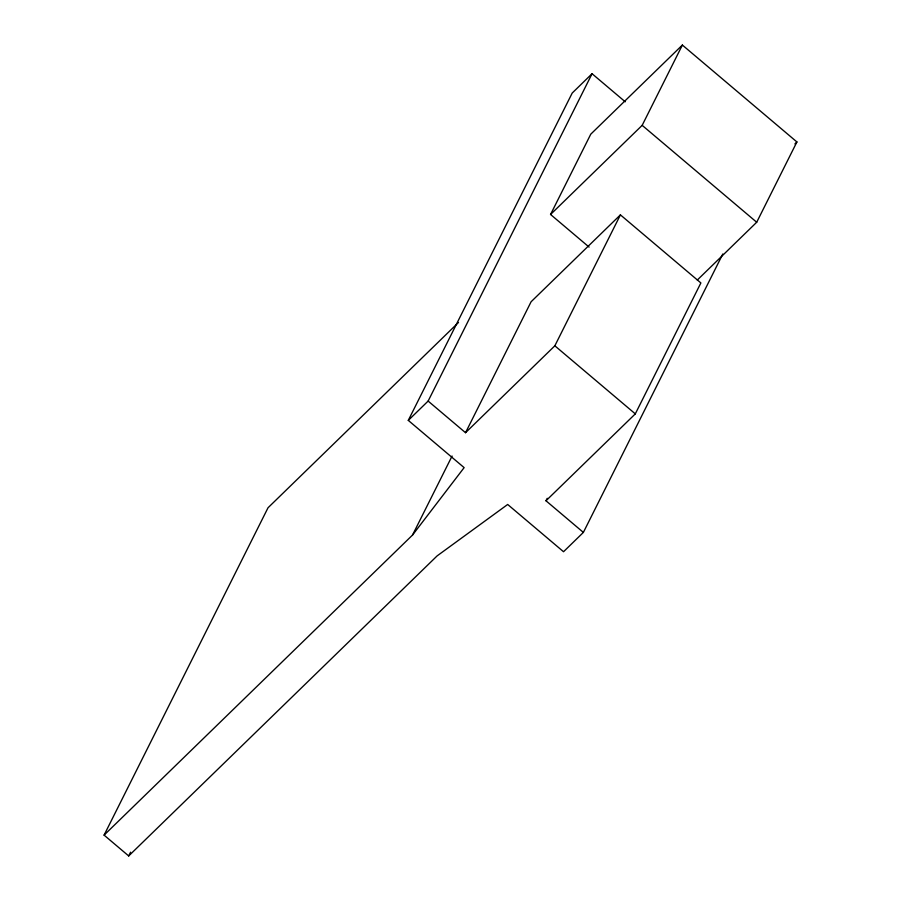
<?xml version="1.0" encoding="UTF-8"?>
<svg xmlns="http://www.w3.org/2000/svg" width="901" height="901" viewBox="0 0 901 901"><rect width="100%" height="100%" fill="white"/><g stroke="black" fill="none" stroke-linecap="round" stroke-linejoin="round"><path stroke-width="1.35" d="M722.805 253.981L583.375 532.412L563.53 551.727L507.68 504.47L437.131 555.883L128.697 855.95L104.088 835.126L268.014 507.781L458.519 322.445M128.697 855.95L130.589 852.188M104.088 835.126L412.523 535.059L464.139 467.63L408.288 420.384L572.214 93.04L592.058 73.724L625.249 101.802M408.288 420.384L428.133 401.069L592.058 73.724M589.085 247.077L550.556 214.472L590.763 134.181L682.372 45.05L796.912 141.953L756.705 222.243L697.306 280.031M412.523 535.059L452.088 456.041M428.133 401.069L465.524 432.705L531.094 301.767L620.417 214.866L700.877 282.937L635.306 413.874L545.983 500.776L583.375 532.412M550.556 214.472L642.165 125.34L682.372 45.05M465.524 432.705L554.847 345.804L620.417 214.866M545.983 500.776L547.234 498.287M794.896 143.912L796.912 141.953M642.165 125.34L756.705 222.243M554.847 345.804L635.306 413.874"/></g></svg>
